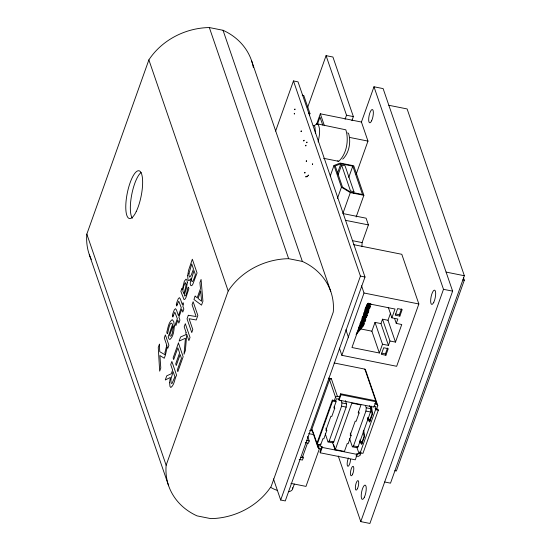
<?xml version="1.0" encoding="UTF-8"?>
<svg xmlns="http://www.w3.org/2000/svg" width="551" height="551" viewBox="0 0 551 551"><rect width="100%" height="100%" fill="white"/><g stroke="black" fill="none" stroke-linecap="round" stroke-linejoin="round"><path stroke-width="0.83" d="M361.945 246.69L362.103 242.592L368.399 224.904L366.098 218.196L343.252 213.623M315.441 133.666L314.972 127.061L314.228 125.738L313.25 125.332M325.248 433.789L328.038 441.923L329.188 441.041L341.592 406.19L341.923 402.926L341.09 400.487M328.038 441.923L332.611 442.839L333.754 441.957L346.166 407.106L346.496 403.842L345.374 400.591M349.575 438.658L352.365 446.792L353.515 445.911L365.926 411.067L366.25 407.802L365.416 405.357M352.365 446.792L356.938 447.708L358.081 446.827L370.492 411.976L370.823 408.711L369.707 405.46M318.161 141.979C319.201 136.262 320.916 129.664 318.051 124.251L316.915 123.775L314.6 125.504M91.273 259.438A65.755 56.278 -18.9 0 1 86.831 234.113L148.873 59.887A65.755 56.278 -18.9 0 1 209.332 27.55L223.038 30.291A65.755 56.278 -18.9 0 1 253.35 67.532M275.617 131.055L293.463 80.935L298.029 81.851L365.003 277.008L285.266 500.928L280.693 500.019L273.441 478.874M223.038 30.291L302.354 261.429A65.755 56.278 -18.9 0 1 333.265 312.059L271.23 486.285A65.755 56.278 -18.9 0 1 210.771 518.622L197.065 515.881A65.755 56.278 -18.9 0 1 166.147 465.251L228.19 291.018L148.873 59.887M307.63 107.459L326.075 55.651L332.928 57.028L353.37 116.598L351.931 120.641M309.386 115.131L309.958 113.513L303.78 95.502L302.23 95.192M316.563 124.326L320.317 113.802L361.428 122.04L367.972 141.097L356.153 174.288M317.39 124.347L319.986 117.067L322.707 125.015M345.078 119.271L346.517 115.221L326.075 55.651M330.29 175.914L334.002 165.472L340.181 163.055L353.721 165.768L363.86 195.316L356.139 216.991M337.426 173.379L340.855 163.75L352.785 166.133L362.51 194.489L350.588 192.106L342.508 187.154L335.228 165.947L340.855 163.75M338.156 174.639L341.586 165.004L345.016 165.693L353.928 191.665L353.356 193.27M361.428 122.04L373.984 86.776L383.124 88.608L452.626 291.142L369.907 523.45L360.774 521.618L338.252 456.001M337.446 198.415L341.448 187.175L334.002 165.472M348.776 177.374L352.785 166.133M342.887 213.478L350.319 192.602L341.448 187.175M280.693 500.019L360.43 276.092L293.463 80.935M321.026 448.962L318.74 448.5L317.817 446.985L311.804 429.47L329.532 379.687L331.344 378.723L337.357 396.231L339.636 396.692M302.32 457.64L307.492 443.121M302.692 456.235L303.236 457.826L302.437 460.064L299.145 459.41M307.665 436.413L309.228 440.986L308.408 443.307L305.295 442.687M292.643 488.799L294.33 484.06M341.84 355.312L364.025 293.008L418.85 303.98L396.665 366.291L341.84 355.312L339.361 348.101M316.942 443.252L332.301 400.109L335.731 400.797L336.055 401.748L333.844 407.974L334.753 408.153L331.798 416.453L330.889 416.267L325.861 430.372L326.777 430.558L323.823 438.851L322.907 438.672L320.696 444.891L317.266 444.209L332.632 401.066L332.301 400.109M317.817 446.985L318.76 444.326M334.361 400.522L335.538 397.202L329.532 379.687M320.124 444.629L319.628 446.014L321.915 446.468L322.239 447.426L320.317 452.819L355.271 459.816L357.193 454.423L356.862 453.466L359.149 453.928L359.886 451.854L360.216 452.805L362.957 453.356L378.317 410.213L377.986 409.255L375.245 408.711L375.989 406.638L373.702 406.177M335.731 400.797L336.468 398.724L338.755 399.179L339.079 400.136L374.033 407.134L375.947 401.741L341 394.743L340.67 393.786L375.624 400.784M363.247 324.973L363.763 323.527L364.204 323.74L363.433 325.91L356.049 334.65M365.313 319.187L364.535 321.357L364.976 321.57L365.747 319.408L365.313 319.187L358.983 326.674M366.856 314.848L366.084 317.018L366.518 317.238L367.297 315.069L366.856 314.848L360.526 322.335M367.882 311.956L368.399 310.509L368.839 310.73L368.068 312.899L361.208 321.013M369.432 307.616L369.941 306.17L370.382 306.39L369.611 308.56L362.227 317.3M319.711 447.853L305.984 486.395L290.942 483.385M321.915 446.468L319.993 451.861L320.317 452.819M338.755 399.179L340.67 393.786M339.079 400.136L341 394.743M395.487 342.102L388 320.283L382.518 319.187L390.005 341L395.487 342.102L401.748 324.511L396.265 323.416L397.836 319.015L391.892 317.831L395.026 309.035L367.613 303.546L351.958 347.516L379.37 353.005L371.884 331.185L375.011 322.397L380.955 323.582L388.441 345.401L382.497 344.21L375.011 322.397M333.513 445.242L333.658 444.829L335.297 449.595L344.43 451.421L347.24 443.541L348.149 443.727L351.104 435.428L350.271 432.99M335.297 449.595L351.841 403.132L360.974 404.964L358.171 412.844L359.08 413.03L356.125 421.322L355.216 421.143L350.195 435.242L351.104 435.428M380.955 323.582L382.518 319.187M388 320.283L390.563 313.085M379.37 353.005L382.497 344.21M385.907 355.257L388.255 348.659L383.689 347.75L381.34 354.341L385.907 355.257L385.438 353.894L387.525 348.032M388.441 345.401L390.005 341M399.847 316.122L402.196 309.524L397.622 308.608L395.274 315.206L399.847 316.122L399.379 314.759L401.465 308.897M360.216 452.805L375.575 409.662L375.245 408.711M361.022 452.791L360.072 455.443L358.26 456.414L355.974 455.959M376.615 408.987L377.8 405.667L365.781 370.637L364.852 369.122L334.078 362.957M360.774 521.618L443.493 289.316L373.984 86.776M388.848 105.282L407.12 108.946L464.362 275.741L390.507 483.158L384.688 481.994M463.467 277.745L464.307 280.177L396.355 471.002L394.847 470.699M366.704 304.985L368.288 303.112M366.091 306.452L368.729 303.332M365.409 307.775L367.517 305.282M364.79 309.249L369.535 303.629M365.161 309.325L369.907 303.704M365.072 310.165L370.348 303.925M364.39 311.494L365.444 310.241M367.028 308.367L368.605 306.494M363.77 312.961L371.154 304.221L370.72 304M364.142 313.037L369.941 306.17M363.529 314.504L370.382 306.39M365.478 312.706L367.593 310.213M362.069 318.003L368.399 310.509M361.986 318.843L368.839 310.73M364.466 316.426L365.52 315.172M359.913 323.809L367.297 315.069M359.665 325.352L366.518 317.238M358.364 328.148L365.747 319.408M358.735 328.224L359.789 326.97M358.122 329.691L364.976 321.57M357.964 330.393L363.763 323.527M356.821 332.48L364.204 323.74M357.193 332.563L359.3 330.063M335.538 397.202L337.357 396.231M342.701 159.143C349.217 153.254 351.214 141.545 348.528 133.294L347.598 132.908M323.561 158.295L338.707 161.326C346.662 154.149 349.093 139.864 345.821 129.809L316.915 123.775M346.517 115.221L353.37 116.598M308.408 113.203L309.958 113.513M349.513 137.406L367.972 141.097M353.928 191.665L350.498 190.977L341.586 165.004M350.319 192.602L363.86 195.316M345.553 220.331L368.399 224.904M352.309 240.629L362.103 242.592M353.721 244.672L401.803 254.3L418.85 303.98M446.09 272.084L464.362 275.741M462.792 279.88L464.307 280.177M443.493 289.316L452.626 291.142M228.19 291.018A65.755 56.278 -18.9 0 1 288.648 258.681L302.354 261.429M360.43 276.092L365.003 277.008M395.57 313.994L399.379 314.759M358.591 328.527L371.884 331.185M381.636 353.129L385.438 353.894M328.3 378.11L331.344 378.723M374.59 403.69L376.87 404.145L377.8 405.667M332.632 401.066L336.055 401.748M341.923 402.926L346.496 403.842M366.25 407.802L370.823 408.711M375.575 409.662L378.317 410.213M341.592 406.19L346.166 407.106M365.926 411.067L370.492 411.976M309.69 430.379L312.734 430.985L311.804 429.47M308.67 433.603L313.684 434.608M329.188 441.041L333.754 441.957M353.515 445.911L358.081 446.827M306.762 440.49L309.228 440.986M322.239 447.426L357.193 454.423M300.86 457.351L303.236 457.826M337.57 160.858L338.707 161.326M369.17 308.34L369.611 308.56M367.627 312.679L368.068 312.899M367.882 417.644L369.79 420.303L372.015 414.049L370.789 406.493M367.792 417.782L370.114 421.019M367.352 418.801L369.666 422.038L372.621 413.739L371.388 406.135M359.906 440.049L361.814 442.701L364.039 436.447L363.219 431.412M360.278 440.828L362.138 443.417M359.376 441.199L361.69 444.437L364.645 436.144L363.688 430.221M394.606 318.568L396.265 323.416M388.29 307.32L391.892 317.831M320.317 113.802L324.401 125.718M361.552 285.79L364.011 293.042M364.852 369.122L376.87 404.145M345.856 329.739L348.631 337.818M251.463 60.39L330.779 291.52M358.522 411.404L359.08 413.03M356.924 447.453L359.149 453.928M209.332 27.55L288.648 258.681M334.195 406.528L334.753 408.153M332.418 442.067L335.146 450.009M325.944 428.12L326.777 430.558M320.365 443.941L320.696 444.891M313.002 431.784L318.74 448.5M86.831 234.113L166.147 465.251M89.317 254.652L168.634 485.782M132.33 218.237A24.354 7.094 -78.7 0 1 131.689 194.847A24.354 7.094 -78.7 0 1 141.104 172.477M350.526 459.389A4.849 1.412 -78.7 0 1 348.859 465.574A4.849 1.412 -78.7 0 1 347.178 464.355A4.849 1.412 -78.7 0 1 348.542 457.957M292.636 487.656A14.615 6.247 19.6 0 1 288.641 491.726M277.594 490.493A14.615 6.247 19.6 0 1 270.816 487.415M191.445 279.205C191.782 286.003 194.896 276.478 195.371 274.577L193.993 270.555L191.445 279.205M303.773 140.918L304.049 140.271L303.773 140.918M169.577 382.58L169.97 386.437L170.844 387.518C174.598 384.853 174.426 378.971 176.575 375.197L171.864 361.47L170.727 364.645L172.601 370.107L171.313 373.736L166.739 375.851L165.272 379.983L170.349 377.449L169.577 382.58M187.657 275.665L188.001 279.653L188.518 280.569L189.172 280.679C193.277 274.777 188.594 284.047 190.935 285.611L191.803 285.673L192.884 284.116L197.038 272.952L192.327 259.218L188.559 270.314L187.657 275.665M186.08 284.213L185.563 287.973L183.8 293.773L182.815 290.914L183.635 286.382L185.143 282.849L185.57 282.759L186.08 284.213M173.276 327.342L172.222 333.665L171.072 336.014L170.183 336.158L169.667 335.235L173.042 325.744L173.276 327.342M174.357 325.965C173.902 330.517 173.641 336.482 169.88 339.526L168.923 338.803L168.165 336.847L172.587 324.422L171.513 323.086C168.365 323.223 167.835 338.631 166.795 332.163C168.062 327.941 168.392 322.383 172.16 319.628L173.723 321.474L174.357 325.965M188.938 273.695L188.965 275.507L189.73 277.16L191.259 275.107L193.47 269.033L191.727 263.957L188.938 273.695M301.053 131.296C301.356 132.343 301.459 129.616 301.053 131.296M304.744 172.869C305.054 173.896 305.158 171.154 304.744 172.869M294.723 109.449C294.985 110.551 295.157 107.776 294.723 109.449M305.688 145.726C305.957 146.8 306.142 144.011 305.688 145.726M306.714 142.489C306.983 143.591 307.155 140.815 306.714 142.489M306.225 161.161C306.487 162.263 306.652 159.501 306.225 161.161M305.915 176.809C306.177 177.904 306.342 175.17 305.915 176.809M306.997 176.485C307.265 177.587 307.424 174.825 306.997 176.485M170.838 379.453L171.106 382.979L171.912 383.627L174.901 376.808L173.124 371.629L170.838 379.453M294.248 113.809C294.496 114.952 294.689 112.163 294.248 113.809M187.326 282.704L186.383 288.366L184.268 295.157L184.606 295.963C187.333 296.789 187.615 282.622 188.897 288.648L185.942 297.547L184.922 299.227L184.027 299.586L180.873 291.383L181.947 288.38L182.319 289.475L184.33 281.244L186.004 279.15L186.982 280.094L187.326 282.704M312.369 164.246C312.562 165.452 312.872 162.586 312.369 164.246M186.066 332.356L185.88 334.657L180.583 336.978L179.109 341.11L185.446 338.238L184.027 354.265L185.405 350.395L186.727 334.278L188.897 340.601L190.026 337.419L185.315 323.685L184.186 326.867L186.066 332.356M308.126 175.459C308.291 176.713 308.629 173.882 308.126 175.459M166.808 345.257L164.88 352.874L165.5 354.679L167.304 346.717L167.828 348.246L168.902 345.229L165.369 334.925L164.294 337.942L166.808 345.257M173.241 315.654L172.897 317.039L172.36 315.475L172.897 313.533L174.302 309.848L175.473 308.656L176.465 309.965L178.421 315.675L179.151 313.636L179.64 315.076L178.917 317.114L179.936 320.076L178.855 323.093L177.842 320.131L175.865 325.689L175.37 324.25L177.346 318.692L174.832 312.21L173.241 315.654M177.16 304.662L176.809 306.039L176.279 304.483L176.816 302.533L178.214 298.849L179.385 297.657L180.384 298.966L182.34 304.675L183.063 302.637L183.559 304.076L182.836 306.115L183.848 309.077L182.774 312.093L181.761 309.132L179.778 314.69L179.289 313.25L181.265 307.692L178.751 301.211L177.16 304.662M159.411 344.196L158.261 347.426L159.666 371.174L160.789 368.027L159.907 355.519L164.267 358.253L165.431 354.989L159.742 351.703L159.411 344.196M178.434 343.018L173.11 357.964L173.668 359.589L177.856 347.819L179.605 352.922L175.7 363.887L176.258 365.513L180.163 354.541L181.458 358.308L177.264 370.079L177.821 371.698L183.146 356.752L178.434 343.018M188.311 315.275L187.044 318.836L191.755 332.57L192.809 329.601L189.083 318.726L196.239 319.979L197.843 315.468L193.132 301.734L192.072 304.71L196.135 316.55L188.311 315.275M195.13 296.114L193.938 299.475L201.521 305.144L202.913 301.225L201.074 279.433L199.93 282.642L200.474 288.648L197.224 297.788L195.13 296.114M200.695 291.093L198.071 298.463L201.604 301.245L200.695 291.093M136.242 211.536A24.354 7.094 -78.7 0 0 140.285 171.54A24.354 7.094 -78.7 0 0 126.096 200.901A24.354 7.094 -78.7 0 0 136.242 211.536M433.775 302.292A7.266 2.114 -78.7 0 0 434.98 290.363A7.266 2.114 -78.7 0 0 430.744 299.124A7.266 2.114 -78.7 0 0 433.775 302.292M371.629 120.779A6.777 1.977 -78.7 0 0 372.683 109.704A6.777 1.977 -78.7 0 0 368.75 118.01A6.777 1.977 -78.7 0 0 371.629 120.779M364.363 497.229A7.266 2.114 -78.7 0 0 365.54 485.321A7.266 2.114 -78.7 0 0 361.311 494.137A7.266 2.114 -78.7 0 0 364.363 497.229M352.64 474.163A4.849 1.412 -78.7 0 0 353.246 466.373A4.849 1.412 -78.7 0 0 350.477 472.62A4.849 1.412 -78.7 0 0 352.64 474.163M357.571 488.406A4.849 1.412 -78.7 0 0 358.129 480.658A4.849 1.412 -78.7 0 0 355.374 486.981A4.849 1.412 -78.7 0 0 357.571 488.406"/></g></svg>
